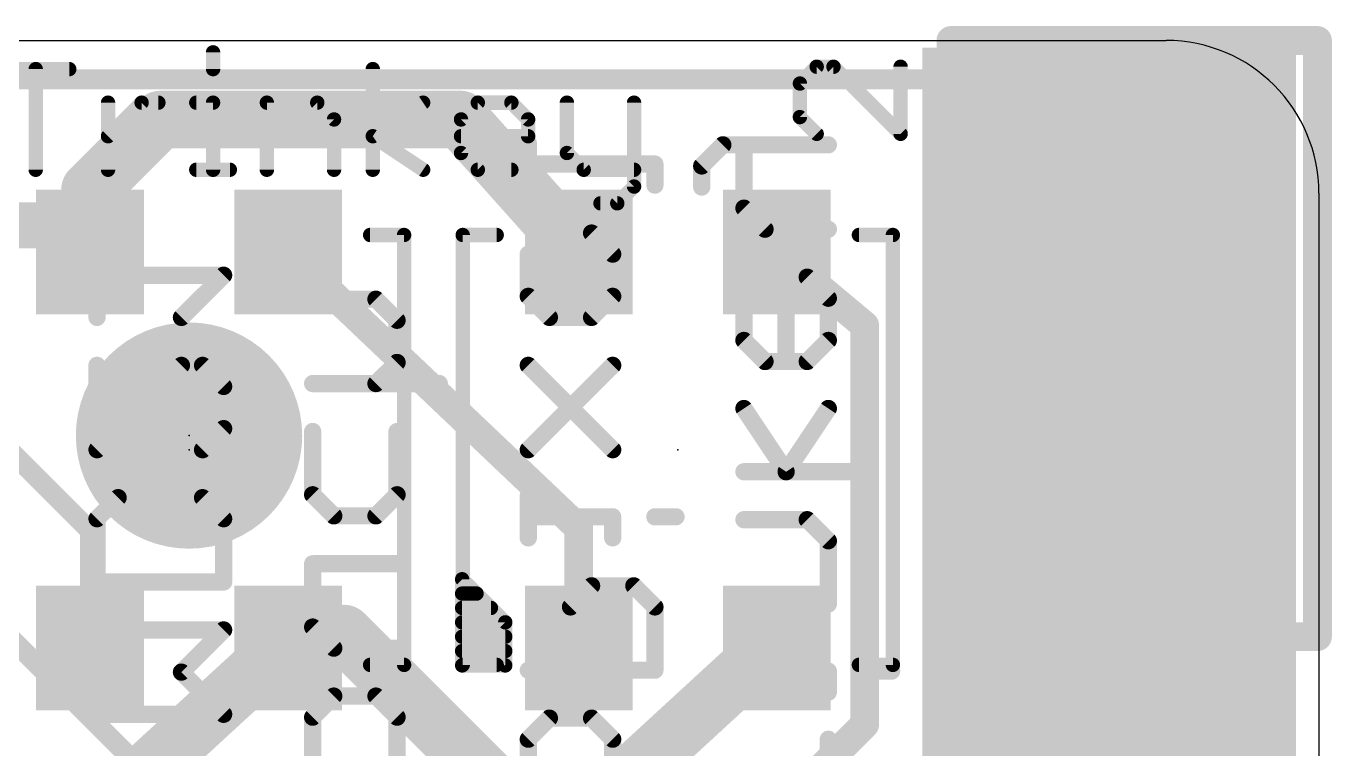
# Model space of a CAD drawing. Extents: x -5 to 26.9, y -6.2 to 6.2.
# Drawn here: x 15.32 to 26.86, y -0.23 to 6.16 of the extents above; entities that cross this region are included whole.
import ezdxf

# ---------------------------------------------------------------- set-up
doc = ezdxf.new("R2010")
doc.units = 0
for name, color, linetype in [('1', 12, 'CONTINUOUS'), ('16', 5, 'CONTINUOUS'), ('18', 3, 'CONTINUOUS'), ('20', 53, 'CONTINUOUS'), ('21', 40, 'CONTINUOUS'), ('22', 6, 'CONTINUOUS'), ('23', 53, 'CONTINUOUS'), ('29', 253, 'CONTINUOUS'), ('30', 253, 'CONTINUOUS')]:
    doc.layers.add(name, color=color, linetype=linetype)

# ---------------------------------------------------------------- blocks, each defined once
blk = doc.blocks.new('RECT')
blk.add_solid([(-0.5, -0.5), (0.5, -0.5), (-0.5, 0.5), (0.5, 0.5)])
blk = doc.blocks.new('PIE')
at = {"const_width": 0.5}
blk.add_lwpolyline([(0, -0.25, 1), (0, 0.25, 1), (0, -0.25)], format="xyb", dxfattribs=at)
blk = doc.blocks.new('ROUNDV')
at = {"const_width": 0.5}
blk.add_lwpolyline([(0, -0.25, 1), (0, 0.25, 1), (0, -0.25)], format="xyb", dxfattribs=at)

msp = doc.modelspace()

# ---------------------------------------------------------------- linework, layer by layer
at = {"layer": '1'}
for points, const_width in [([(23.495, 6.0325), (26.7335, 6.0325)], 0.254), ([(23.495, 0.762), (23.495, 6.0325)], 0.254), ([(26.7335, 6.0325), (26.7335, 0.762)], 0.254), ([(15.889, 4.713), (16.51, 5.334)], 0.508), ([(16.51, 5.334), (19.163, 5.334)], 0.508), ([(19.163, 5.334), (20.207, 4.163)], 0.508), ([(15.889, 4.163), (15.889, 4.713)], 0.508), ([(13.754, 4.3995), (15.6525, 4.3995)], 0.4064), ([(15.889, 4.163), (15.6525, 4.3995)], 0.4064), ([(17.639, 4.163), (20.207, 1.722)], 0.254), ([(21.957, 4.163), (22.733, 3.514)], 0.254), ([(22.733, 3.514), (22.733, -0.014)], 0.254), ([(14.2875, 3.302), (15.889, 1.7005)], 0.1778), ([(20.207, 1.722), (20.207, 0.663)], 0.254), ([(15.889, 1.7005), (15.889, 0.663)], 0.1778), ([(17.639, 0.663), (18.133, 0.79)], 0.508), ([(18.133, 0.79), (19.713, -0.79)], 0.508), ([(17.5755, 0.663), (15.9955, -0.79)], 0.508), ([(17.5755, 0.663), (17.639, 0.663)], 0.508), ([(21.888, 0.663), (20.308, -0.79)], 0.508), ([(21.888, 0.663), (21.957, 0.663)], 0.508), ([(26.7335, 0.762), (23.495, 0.762)], 0.254), ([(22.733, -0.014), (21.957, -0.79)], 0.254)]:
    msp.add_lwpolyline(points, dxfattribs=dict(at, const_width=const_width))
for points, const_width in [([(23.495, 6.096, 1), (23.495, 5.969)], 0.127), ([(23.5585, 6.0325, 1), (23.4315, 6.0325)], 0.127), ([(26.797, 6.0325, 1), (26.67, 6.0325)], 0.127), ([(26.7335, 5.969, 1), (26.7335, 6.096)], 0.127), ([(16.51, 5.461, 1), (16.51, 5.207)], 0.254), ([(16.5998, 5.2442, 1), (16.4202, 5.4238)], 0.254), ([(19.2578, 5.4185, 1), (19.0682, 5.2495)], 0.254), ([(19.163, 5.207, 1), (19.163, 5.461)], 0.254), ([(16.016, 4.713, 1), (15.762, 4.713)], 0.254), ([(15.7992, 4.8028, 1), (15.9788, 4.6232)], 0.254), ([(15.7243, 4.4713, 1), (15.5807, 4.3277)], 0.2032), ([(15.6525, 4.2979, 1), (15.6525, 4.5011)], 0.2032), ([(15.762, 4.163, 1), (16.016, 4.163)], 0.254), ([(15.8172, 4.0912, 1), (15.9608, 4.2348)], 0.2032), ([(17.6827, 4.209, 1), (17.5953, 4.117)], 0.127), ([(20.1122, 4.0785, 1), (20.3018, 4.2475)], 0.254), ([(21.9977, 4.2117, 1), (21.9163, 4.1143)], 0.127), ([(22.7965, 3.514, 1), (22.6695, 3.514)], 0.127), ([(22.6923, 3.4653, 1), (22.7737, 3.5627)], 0.127), ([(20.2705, 1.722, 1), (20.1435, 1.722)], 0.127), ([(15.9335, 1.7005, 1), (15.8446, 1.7005)], 0.0889), ([(15.8576, 1.6691, 1), (15.9204, 1.7319)], 0.0889), ([(20.1633, 1.676, 1), (20.2507, 1.768)], 0.127), ([(18.2228, 0.8798, 1), (18.0432, 0.7002)], 0.254), ([(18.1646, 0.667, 1), (18.1014, 0.913)], 0.254), ([(17.5755, 0.79, 1), (17.5755, 0.536)], 0.254), ([(17.6615, 0.5695, 1), (17.4895, 0.7565)], 0.254), ([(17.6074, 0.786, 1), (17.6706, 0.54)], 0.254), ([(17.639, 0.536, 1), (17.639, 0.79)], 0.254), ([(21.888, 0.79, 1), (21.888, 0.536)], 0.254), ([(21.9739, 0.5695, 1), (21.802, 0.7565)], 0.254), ([(21.957, 0.536, 1), (21.957, 0.79)], 0.254), ([(23.495, 0.8255, 1), (23.495, 0.6985)], 0.127), ([(23.4315, 0.762, 1), (23.5585, 0.762)], 0.127), ([(26.67, 0.762, 1), (26.797, 0.762)], 0.127), ([(26.7335, 0.6985, 1), (26.7335, 0.8255)], 0.127), ([(15.8446, 0.663, 1), (15.9335, 0.663)], 0.0889), ([(20.1435, 0.663, 1), (20.2705, 0.663)], 0.127), ([(22.6695, -0.014, 1), (22.7965, -0.014)], 0.127), ([(22.7779, -0.0589, 1), (22.6881, 0.0309)], 0.127)]:
    msp.add_lwpolyline(points, format="xyb", dxfattribs=dict(at, const_width=const_width))
at = {"layer": '16'}
for points, const_width in [([(23.495, 6.0325), (26.7335, 6.0325)], 0.254), ([(23.495, 0.762), (23.495, 6.0325)], 0.254), ([(26.7335, 6.0325), (26.7335, 0.762)], 0.254), ([(12.2555, 5.6896), (24.2189, 5.6896)], 0.1778), ([(24.2189, 5.6896), (24.765, 5.1435)], 0.1778), ([(13.5255, 2.413), (19.431, -3.4925)], 0.1778), ([(26.7335, 0.762), (23.495, 0.762)], 0.254)]:
    msp.add_lwpolyline(points, dxfattribs=dict(at, const_width=const_width))
for points, const_width in [([(23.495, 6.096, 1), (23.495, 5.969)], 0.127), ([(23.5585, 6.0325, 1), (23.4315, 6.0325)], 0.127), ([(26.797, 6.0325, 1), (26.67, 6.0325)], 0.127), ([(26.7335, 5.969, 1), (26.7335, 6.096)], 0.127), ([(24.2503, 5.721, 1), (24.1875, 5.6582)], 0.0889), ([(24.2189, 5.6452, 1), (24.2189, 5.7341)], 0.0889), ([(24.7336, 5.1121, 1), (24.7964, 5.1749)], 0.0889), ([(23.495, 0.8255, 1), (23.495, 0.6985)], 0.127), ([(23.4315, 0.762, 1), (23.5585, 0.762)], 0.127), ([(26.67, 0.762, 1), (26.797, 0.762)], 0.127), ([(26.7335, 0.6985, 1), (26.7335, 0.8255)], 0.127)]:
    msp.add_lwpolyline(points, format="xyb", dxfattribs=dict(at, const_width=const_width))
at = {"layer": '20'}
for p, q in [((-3.653, 6.0325), (25.3959, 6.0325)), ((26.746, 4.6824), (26.746, -4.6825))]:
    msp.add_line(p, q, dxfattribs=at)
msp.add_arc((25.3959, 4.6824), 1.3501, 0, 90, dxfattribs=at)
at = {"layer": '21', "const_width": 0.127}
for points in [[(16.9764, 5.9276), (16.9764, 5.7793)], [(15.113, 5.7793), (15.7062, 5.7793)], [(15.4096, 4.8895), (15.4096, 5.7793)], [(18.3873, 4.8895), (18.3873, 5.7793)], [(22.309, 5.8002), (22.1607, 5.6519)], [(22.4573, 5.8002), (22.309, 5.8002)], [(23.0505, 5.207), (22.4573, 5.8002)], [(23.0505, 5.8002), (23.0505, 5.207)], [(22.1607, 5.6519), (22.1607, 5.3553)], [(16.0485, 4.8895), (16.0485, 5.4827)], [(16.0485, 5.1861), (16.3451, 5.4827)], [(16.3451, 5.4827), (16.4934, 5.4827)], [(16.8281, 5.4827), (16.9764, 5.4827)], [(16.9764, 5.4827), (16.9764, 4.8895)], [(17.4518, 4.8895), (17.4518, 5.4827)], [(17.4518, 5.4827), (17.8967, 5.4827)], [(17.8967, 5.4827), (18.045, 5.3344)], [(18.3873, 5.1861), (18.8322, 5.4827)], [(19.1669, 5.3344), (19.3152, 5.4827)], [(19.3152, 5.4827), (19.6118, 5.4827)], [(19.6118, 5.4827), (19.7601, 5.3344)], [(20.1024, 5.4827), (20.1024, 5.0378)], [(20.6956, 5.4827), (20.6956, 4.7412)], [(18.045, 5.3344), (18.045, 4.8895)], [(19.1669, 5.0378), (19.1669, 5.3344)], [(19.7601, 5.3344), (19.7601, 5.1861)], [(22.1607, 5.3553), (22.309, 5.207)], [(18.8322, 4.8895), (18.3873, 5.1861)], [(19.7601, 5.1861), (19.1669, 5.1861)], [(19.3152, 4.8895), (19.1669, 5.0378)], [(20.1024, 5.0378), (20.2507, 4.8895)], [(16.8281, 4.8895), (17.1247, 4.8895)], [(19.6118, 4.8895), (19.3152, 4.8895)], [(20.2507, 4.8895), (20.6956, 4.8895)], [(20.6956, 4.7412), (20.5473, 4.5929)], [(20.5473, 4.5929), (20.399, 4.5929)], [(18.664, 4.313), (18.364, 4.313)], [(18.664, 0.513), (18.664, 4.313)], [(19.182, 0.513), (19.182, 4.313)], [(19.182, 4.313), (19.482, 4.313)], [(22.982, 4.313), (22.682, 4.313)], [(22.982, 0.513), (22.982, 4.313)], [(19.558, 0.889), (19.177, 1.27)], [(19.177, 1.27), (19.177, 0.508)], [(19.177, 1.143), (19.304, 1.143)], [(19.177, 1.016), (19.431, 1.016)], [(19.177, 0.889), (19.558, 0.889)], [(19.558, 0.508), (19.558, 0.889)], [(19.177, 0.762), (19.558, 0.762)], [(19.177, 0.635), (19.558, 0.635)], [(18.364, 0.513), (18.664, 0.513)], [(19.177, 0.508), (19.558, 0.508)], [(19.177, 0.508), (19.558, 0.508)], [(19.482, 0.513), (19.182, 0.513)], [(22.682, 0.513), (22.982, 0.513)]]:
    msp.add_lwpolyline(points, dxfattribs=at)
at = {"layer": '21', "const_width": 0.0635}
for points in [[(17.0082, 5.9276, 1), (16.9447, 5.9276)], [(15.4413, 5.7793, 1), (15.3778, 5.7793)], [(15.7062, 5.7475, 1), (15.7062, 5.811)], [(16.9447, 5.7793, 1), (17.0082, 5.7793)], [(18.4191, 5.7793, 1), (18.3556, 5.7793)], [(22.309, 5.8319, 1), (22.309, 5.7684)], [(22.3315, 5.7777, 1), (22.2866, 5.8226)], [(22.4798, 5.8226, 1), (22.4349, 5.7777)], [(22.4573, 5.7684, 1), (22.4573, 5.8319)], [(23.0822, 5.8002, 1), (23.0188, 5.8002)], [(22.1925, 5.6519, 1), (22.129, 5.6519)], [(22.1383, 5.6743, 1), (22.1832, 5.6294)], [(16.0803, 5.4827, 1), (16.0168, 5.4827)], [(16.3451, 5.5144, 1), (16.3451, 5.4509)], [(16.3676, 5.4602, 1), (16.3227, 5.5051)], [(16.4934, 5.4509, 1), (16.4934, 5.5144)], [(16.8281, 5.5144, 1), (16.8281, 5.4509)], [(17.0082, 5.4827, 1), (16.9447, 5.4827)], [(16.9764, 5.4509, 1), (16.9764, 5.5144)], [(17.4835, 5.4827, 1), (17.42, 5.4827)], [(17.4518, 5.5144, 1), (17.4518, 5.4509)], [(17.9191, 5.5051, 1), (17.8742, 5.4602)], [(17.8967, 5.4509, 1), (17.8967, 5.5144)], [(18.8498, 5.4563, 1), (18.8146, 5.5091)], [(19.3152, 5.5144, 1), (19.3152, 5.4509)], [(19.3377, 5.4602, 1), (19.2927, 5.5051)], [(19.6342, 5.5051, 1), (19.5893, 5.4602)], [(19.6118, 5.4509, 1), (19.6118, 5.5144)], [(20.1342, 5.4827, 1), (20.0707, 5.4827)], [(20.7274, 5.4827, 1), (20.6639, 5.4827)], [(18.0767, 5.3344, 1), (18.0132, 5.3344)], [(18.0225, 5.3119, 1), (18.0674, 5.3568)], [(19.1987, 5.3344, 1), (19.1352, 5.3344)], [(19.1445, 5.3568, 1), (19.1894, 5.3119)], [(19.7918, 5.3344, 1), (19.7283, 5.3344)], [(19.7376, 5.3119, 1), (19.7825, 5.3568)], [(22.1832, 5.3777, 1), (22.1383, 5.3328)], [(22.129, 5.3553, 1), (22.1925, 5.3553)], [(16.0261, 5.2085, 1), (16.071, 5.1636)], [(18.4049, 5.2125, 1), (18.3697, 5.1597)], [(18.3697, 5.2125, 1), (18.4049, 5.1597)], [(19.1669, 5.2178, 1), (19.1669, 5.1543)], [(19.7283, 5.1861, 1), (19.7918, 5.1861)], [(19.7601, 5.1543, 1), (19.7601, 5.2178)], [(22.2866, 5.1845, 1), (22.3315, 5.2295)], [(23.0188, 5.207, 1), (23.0822, 5.207)], [(23.028, 5.1845, 1), (23.073, 5.2295)], [(19.1894, 5.0602, 1), (19.1445, 5.0153)], [(20.1249, 5.0602, 1), (20.08, 5.0153)], [(19.1352, 5.0378, 1), (19.1987, 5.0378)], [(20.0707, 5.0378, 1), (20.1342, 5.0378)], [(15.3778, 4.8895, 1), (15.4413, 4.8895)], [(16.0168, 4.8895, 1), (16.0803, 4.8895)], [(16.8281, 4.9212, 1), (16.8281, 4.8578)], [(16.9447, 4.8895, 1), (17.0082, 4.8895)], [(17.1247, 4.8578, 1), (17.1247, 4.9212)], [(17.42, 4.8895, 1), (17.4835, 4.8895)], [(18.0132, 4.8895, 1), (18.0767, 4.8895)], [(18.3556, 4.8895, 1), (18.4191, 4.8895)], [(18.8146, 4.8631, 1), (18.8498, 4.9159)], [(19.3152, 4.9212, 1), (19.3152, 4.8578)], [(19.2927, 4.867, 1), (19.3377, 4.912)], [(19.6118, 4.8578, 1), (19.6118, 4.9212)], [(20.2507, 4.9212, 1), (20.2507, 4.8578)], [(20.2283, 4.867, 1), (20.2732, 4.912)], [(20.6956, 4.8578, 1), (20.6956, 4.9212)], [(20.6639, 4.7412, 1), (20.7274, 4.7412)], [(20.7181, 4.7188, 1), (20.6731, 4.7637)], [(20.399, 4.6247, 1), (20.399, 4.5612)], [(20.5249, 4.6154, 1), (20.5698, 4.5705)], [(20.5473, 4.5612, 1), (20.5473, 4.6247)], [(18.364, 4.3448, 1), (18.364, 4.2813)], [(18.6958, 4.313, 1), (18.6323, 4.313)], [(18.664, 4.2813, 1), (18.664, 4.3448)], [(19.182, 4.3448, 1), (19.182, 4.2813)], [(19.2138, 4.313, 1), (19.1503, 4.313)], [(19.482, 4.2813, 1), (19.482, 4.3448)], [(22.682, 4.3448, 1), (22.682, 4.2813)], [(23.0138, 4.313, 1), (22.9503, 4.313)], [(22.982, 4.2813, 1), (22.982, 4.3448)], [(19.1995, 1.2925, 1), (19.1545, 1.2475)], [(19.2087, 1.27, 1), (19.1453, 1.27)], [(19.177, 1.1747, 1), (19.177, 1.1113)], [(19.304, 1.1113, 1), (19.304, 1.1747)], [(19.177, 1.0477, 1), (19.177, 0.9843)], [(19.431, 0.9843, 1), (19.431, 1.0477)], [(19.177, 0.9207, 1), (19.177, 0.8573)], [(19.5897, 0.889, 1), (19.5263, 0.889)], [(19.5355, 0.8665, 1), (19.5805, 0.9115)], [(19.558, 0.8573, 1), (19.558, 0.9207)], [(19.177, 0.7937, 1), (19.177, 0.7303)], [(19.558, 0.7303, 1), (19.558, 0.7937)], [(19.177, 0.6667, 1), (19.177, 0.6033)], [(19.558, 0.6033, 1), (19.558, 0.6667)], [(18.364, 0.5448, 1), (18.364, 0.4813)], [(18.6323, 0.513, 1), (18.6958, 0.513)], [(18.664, 0.4813, 1), (18.664, 0.5448)], [(19.177, 0.5397, 1), (19.177, 0.4763)], [(19.177, 0.5397, 1), (19.177, 0.4763)], [(19.1453, 0.508, 1), (19.2087, 0.508)], [(19.182, 0.5448, 1), (19.182, 0.4813)], [(19.1503, 0.513, 1), (19.2138, 0.513)], [(19.482, 0.4813, 1), (19.482, 0.5448)], [(19.5263, 0.508, 1), (19.5897, 0.508)], [(19.558, 0.4763, 1), (19.558, 0.5397)], [(19.558, 0.4763, 1), (19.558, 0.5397)], [(22.682, 0.5448, 1), (22.682, 0.4813)], [(22.9503, 0.513, 1), (23.0138, 0.513)], [(22.982, 0.4813, 1), (22.982, 0.5448)]]:
    msp.add_lwpolyline(points, format="xyb", dxfattribs=at)
at = {"layer": '22', "const_width": 0.1524}
for points in [[(19.7612, 4.7538), (19.7612, 5.1266)], [(21.4798, 5.1097), (21.2934, 4.9233)], [(22.4119, 5.1097), (21.4798, 5.1097)], [(21.6662, 4.5504), (21.6662, 5.1097)], [(20.8798, 4.9402), (19.7612, 4.9402)], [(20.8798, 4.7538), (20.8798, 4.9402)], [(21.2934, 4.9233), (21.2934, 4.7368)], [(21.8526, 4.364), (21.6662, 4.5504)], [(15.9512, 3.5844), (15.9512, 4.3301)], [(20.3205, 4.3301), (20.1341, 4.3301)], [(20.1341, 4.3301), (20.1341, 3.5844)], [(20.5069, 4.1437), (20.3205, 4.3301)], [(22.4119, 4.364), (21.8526, 4.364)], [(19.7612, 4.1437), (19.7612, 3.7708)], [(20.5069, 3.7708), (20.5069, 4.1437)], [(17.0698, 3.9572), (15.9512, 3.9572)], [(16.6969, 3.5844), (17.0698, 3.9572)], [(22.2255, 3.9403), (22.039, 3.9403)], [(22.039, 3.9403), (22.039, 3.1946)], [(22.4119, 3.7539), (22.2255, 3.9403)], [(18.4155, 3.7454), (17.8562, 3.7454)], [(18.6019, 3.559), (18.4155, 3.7454)], [(19.7612, 3.7708), (19.9476, 3.5844)], [(20.3205, 3.5844), (20.5069, 3.7708)], [(21.6662, 3.7539), (21.6662, 3.381)], [(22.4119, 3.381), (22.4119, 3.7539)], [(18.6019, 3.1861), (18.6019, 3.559)], [(19.9476, 3.5844), (20.3205, 3.5844)], [(21.6662, 3.381), (21.8526, 3.1946)], [(22.2255, 3.1946), (22.4119, 3.381)], [(15.9512, 3.1607), (15.9512, 2.415)], [(15.9512, 2.415), (16.6969, 3.1607)], [(16.6969, 3.1607), (16.8833, 3.1607)], [(16.8833, 3.1607), (17.0698, 2.9743)], [(18.4155, 2.9997), (18.6019, 3.1861)], [(20.5069, 2.415), (19.7612, 3.1607)], [(19.7612, 2.415), (20.5069, 3.1607)], [(21.8526, 3.1946), (22.2255, 3.1946)], [(17.0698, 2.9743), (17.0698, 2.6014)], [(18.9748, 2.9997), (17.8562, 2.9997)], [(21.6662, 2.7794), (22.039, 2.2201)], [(22.039, 2.2201), (22.4119, 2.7794)], [(17.0698, 2.6014), (16.8833, 2.415)], [(17.8562, 2.0167), (17.8562, 2.576)], [(18.6019, 2.576), (18.6019, 2.0167)], [(21.6662, 2.2201), (22.7848, 2.2201)], [(18.0426, 1.8303), (17.8562, 2.0167)], [(18.6019, 2.0167), (18.4155, 1.8303)], [(19.7612, 1.6354), (19.7612, 2.0082)], [(15.9512, 1.8049), (16.1376, 1.9913)], [(16.1376, 1.9913), (16.8833, 1.9913)], [(16.8833, 1.9913), (17.0698, 1.8049)], [(15.9512, 1.2456), (15.9512, 1.8049)], [(17.0698, 1.8049), (17.0698, 1.2456)], [(18.4155, 1.8303), (18.0426, 1.8303)], [(20.5069, 1.8218), (19.7612, 1.8218)], [(20.5069, 1.6354), (20.5069, 1.8218)], [(21.0662, 1.8218), (20.8798, 1.8218)], [(22.2255, 1.7964), (21.6662, 1.7964)], [(22.4119, 1.61), (22.2255, 1.7964)], [(22.4119, 1.0507), (22.4119, 1.61)], [(17.8562, 0.8473), (17.8562, 1.4066)], [(17.8562, 1.4066), (18.6019, 1.4066)], [(17.0698, 1.2456), (15.9512, 1.2456)], [(20.3205, 1.2117), (20.1341, 1.0253)], [(20.6933, 1.2117), (20.3205, 1.2117)], [(20.8798, 1.0253), (20.6933, 1.2117)], [(20.1341, 1.0253), (20.1341, 0.466)], [(20.8798, 0.466), (20.8798, 1.0253)], [(21.6662, 1.0507), (22.4119, 1.0507)], [(18.0426, 0.6609), (17.8562, 0.8473)], [(17.0698, 0.8219), (15.9512, 0.8219)], [(16.6969, 0.449), (17.0698, 0.8219)], [(18.6019, 0.6609), (18.0426, 0.6609)], [(21.6662, 0.2711), (21.6662, 0.6439)], [(17.0698, 0.0762), (16.6969, 0.449)], [(19.7612, 0.466), (20.8798, 0.466)], [(22.4119, 0.4575), (21.6662, 0.4575)], [(22.4119, 0.2711), (22.4119, 0.4575)], [(22.9712, 0.4575), (22.7848, 0.4575)], [(17.8562, 0.0508), (18.0426, 0.2372)], [(18.0426, 0.2372), (18.4155, 0.2372)], [(18.4155, 0.2372), (18.6019, 0.0508)], [(15.9512, 0.0762), (17.0698, 0.0762)], [(17.8562, -0.3221), (17.8562, 0.0508)], [(18.6019, 0.0508), (18.6019, -0.3221)], [(19.7612, -0.1441), (19.9476, 0.0423)], [(19.9476, 0.0423), (20.3205, 0.0423)], [(20.3205, 0.0423), (20.5069, -0.1441)], [(19.7612, -0.517), (19.7612, -0.1441)], [(20.5069, -0.1441), (20.5069, -0.517)], [(22.4119, -0.3306), (22.4119, -0.1441)]]:
    msp.add_lwpolyline(points, dxfattribs=at)
at = {"layer": '22', "const_width": 0.0762}
for points in [[(19.7993, 5.1266, 1), (19.7231, 5.1266)], [(21.4798, 5.1478, 1), (21.4798, 5.0716)], [(21.5067, 5.0827, 1), (21.4528, 5.1366)], [(21.7043, 5.1097, 1), (21.6281, 5.1097)], [(22.4119, 5.0716, 1), (22.4119, 5.1478)], [(19.7612, 4.9783, 1), (19.7612, 4.9021)], [(20.9179, 4.9402, 1), (20.8417, 4.9402)], [(20.8798, 4.9021, 1), (20.8798, 4.9783)], [(21.2664, 4.9502, 1), (21.3203, 4.8963)], [(21.3315, 4.9233, 1), (21.2553, 4.9233)], [(19.7231, 4.7538, 1), (19.7993, 4.7538)], [(20.8417, 4.7538, 1), (20.9179, 4.7538)], [(21.2553, 4.7368, 1), (21.3315, 4.7368)], [(21.6931, 4.5773, 1), (21.6393, 4.5235)], [(21.6281, 4.5504, 1), (21.7043, 4.5504)], [(15.9893, 4.3301, 1), (15.9131, 4.3301)], [(20.1341, 4.3682, 1), (20.1341, 4.292)], [(20.1722, 4.3301, 1), (20.096, 4.3301)], [(20.3474, 4.357, 1), (20.2935, 4.3031)], [(20.3205, 4.292, 1), (20.3205, 4.3682)], [(21.8526, 4.4021, 1), (21.8526, 4.3259)], [(21.8257, 4.337, 1), (21.8796, 4.3909)], [(22.4119, 4.3259, 1), (22.4119, 4.4021)], [(19.7993, 4.1437, 1), (19.7231, 4.1437)], [(20.545, 4.1437, 1), (20.4688, 4.1437)], [(20.48, 4.1167, 1), (20.5338, 4.1706)], [(15.9512, 3.9953, 1), (15.9512, 3.9191)], [(17.0967, 3.9303, 1), (17.0428, 3.9842)], [(17.0698, 3.9191, 1), (17.0698, 3.9953)], [(22.039, 3.9784, 1), (22.039, 3.9022)], [(22.0771, 3.9403, 1), (22.0009, 3.9403)], [(22.2524, 3.9672, 1), (22.1985, 3.9133)], [(22.2255, 3.9022, 1), (22.2255, 3.9784)], [(17.8562, 3.7835, 1), (17.8562, 3.7073)], [(18.4424, 3.7723, 1), (18.3885, 3.7184)], [(18.4155, 3.7073, 1), (18.4155, 3.7835)], [(19.7231, 3.7708, 1), (19.7993, 3.7708)], [(19.7881, 3.7977, 1), (19.7343, 3.7439)], [(20.4688, 3.7708, 1), (20.545, 3.7708)], [(20.5338, 3.7439, 1), (20.48, 3.7977)], [(21.7043, 3.7539, 1), (21.6281, 3.7539)], [(22.45, 3.7539, 1), (22.3738, 3.7539)], [(22.385, 3.7269, 1), (22.4388, 3.7808)], [(15.9131, 3.5844, 1), (15.9893, 3.5844)], [(16.67, 3.6113, 1), (16.7238, 3.5574)], [(18.64, 3.559, 1), (18.5638, 3.559)], [(18.575, 3.532, 1), (18.6288, 3.5859)], [(19.9476, 3.6225, 1), (19.9476, 3.5463)], [(19.9207, 3.5574, 1), (19.9746, 3.6113)], [(20.096, 3.5844, 1), (20.1722, 3.5844)], [(20.2935, 3.6113, 1), (20.3474, 3.5574)], [(20.3205, 3.5463, 1), (20.3205, 3.6225)], [(21.6281, 3.381, 1), (21.7043, 3.381)], [(21.6931, 3.4079, 1), (21.6393, 3.3541)], [(22.3738, 3.381, 1), (22.45, 3.381)], [(22.4388, 3.3541, 1), (22.385, 3.4079)], [(15.9893, 3.1607, 1), (15.9131, 3.1607)], [(16.6969, 3.1988, 1), (16.6969, 3.1226)], [(16.7238, 3.1337, 1), (16.67, 3.1876)], [(16.9103, 3.1876, 1), (16.8564, 3.1337)], [(16.8833, 3.1226, 1), (16.8833, 3.1988)], [(18.6288, 3.1592, 1), (18.575, 3.2131)], [(19.7881, 3.1876, 1), (19.7343, 3.1337)], [(20.5338, 3.1337, 1), (20.48, 3.1876)], [(21.8526, 3.2327, 1), (21.8526, 3.1565)], [(21.8257, 3.1676, 1), (21.8796, 3.2215)], [(22.0009, 3.1946, 1), (22.0771, 3.1946)], [(22.1985, 3.2215, 1), (22.2524, 3.1676)], [(22.2255, 3.1565, 1), (22.2255, 3.2327)], [(18.5638, 3.1861, 1), (18.64, 3.1861)], [(17.1079, 2.9743, 1), (17.0317, 2.9743)], [(17.0428, 2.9473, 1), (17.0967, 3.0012)], [(17.8562, 3.0378, 1), (17.8562, 2.9616)], [(18.3885, 3.0266, 1), (18.4424, 2.9727)], [(18.9748, 2.9616, 1), (18.9748, 3.0378)], [(21.6979, 2.8005, 1), (21.6345, 2.7582)], [(22.4436, 2.7582, 1), (22.3802, 2.8005)], [(17.0967, 2.5745, 1), (17.0428, 2.6284)], [(17.0317, 2.6014, 1), (17.1079, 2.6014)], [(17.8943, 2.576, 1), (17.8181, 2.576)], [(18.64, 2.576, 1), (18.5638, 2.576)], [(15.9243, 2.4419, 1), (15.9781, 2.388)], [(15.9131, 2.415, 1), (15.9893, 2.415)], [(16.8564, 2.4419, 1), (16.9103, 2.388)], [(19.7343, 2.4419, 1), (19.7881, 2.388)], [(20.48, 2.388, 1), (20.5338, 2.4419)], [(21.6662, 2.2582, 1), (21.6662, 2.182)], [(22.0073, 2.2412, 1), (22.0708, 2.1989)], [(22.0073, 2.1989, 1), (22.0708, 2.2412)], [(22.7848, 2.182, 1), (22.7848, 2.2582)], [(17.8831, 2.0437, 1), (17.8293, 1.9898)], [(18.6288, 1.9898, 1), (18.575, 2.0437)], [(19.7993, 2.0082, 1), (19.7231, 2.0082)], [(16.1376, 2.0294, 1), (16.1376, 1.9532)], [(16.1646, 1.9644, 1), (16.1107, 2.0182)], [(16.9103, 2.0182, 1), (16.8564, 1.9644)], [(16.8833, 1.9532, 1), (16.8833, 2.0294)], [(17.8181, 2.0167, 1), (17.8943, 2.0167)], [(18.5638, 2.0167, 1), (18.64, 2.0167)], [(15.9893, 1.8049, 1), (15.9131, 1.8049)], [(15.9243, 1.8318, 1), (15.9781, 1.7779)], [(17.1079, 1.8049, 1), (17.0317, 1.8049)], [(17.0428, 1.7779, 1), (17.0967, 1.8318)], [(18.0426, 1.8684, 1), (18.0426, 1.7922)], [(18.0157, 1.8033, 1), (18.0696, 1.8572)], [(18.3885, 1.8572, 1), (18.4424, 1.8033)], [(18.4155, 1.7922, 1), (18.4155, 1.8684)], [(19.7612, 1.8599, 1), (19.7612, 1.7837)], [(20.545, 1.8218, 1), (20.4688, 1.8218)], [(20.5069, 1.7837, 1), (20.5069, 1.8599)], [(20.8798, 1.8599, 1), (20.8798, 1.7837)], [(21.0662, 1.7837, 1), (21.0662, 1.8599)], [(21.6662, 1.8345, 1), (21.6662, 1.7583)], [(22.2524, 1.8233, 1), (22.1985, 1.7694)], [(22.2255, 1.7583, 1), (22.2255, 1.8345)], [(19.7231, 1.6354, 1), (19.7993, 1.6354)], [(20.4688, 1.6354, 1), (20.545, 1.6354)], [(22.45, 1.61, 1), (22.3738, 1.61)], [(22.385, 1.583, 1), (22.4388, 1.6369)], [(17.8943, 1.4066, 1), (17.8181, 1.4066)], [(17.8562, 1.4447, 1), (17.8562, 1.3685)], [(18.6019, 1.3685, 1), (18.6019, 1.4447)], [(15.9512, 1.2837, 1), (15.9512, 1.2075)], [(15.9131, 1.2456, 1), (15.9893, 1.2456)], [(17.0317, 1.2456, 1), (17.1079, 1.2456)], [(17.0698, 1.2075, 1), (17.0698, 1.2837)], [(20.3205, 1.2498, 1), (20.3205, 1.1736)], [(20.3474, 1.1848, 1), (20.2935, 1.2386)], [(20.7203, 1.2386, 1), (20.6664, 1.1848)], [(20.6933, 1.1736, 1), (20.6933, 1.2498)], [(20.1071, 1.0522, 1), (20.161, 0.9983)], [(20.1722, 1.0253, 1), (20.096, 1.0253)], [(20.9179, 1.0253, 1), (20.8417, 1.0253)], [(20.8528, 0.9983, 1), (20.9067, 1.0522)], [(21.6662, 1.0888, 1), (21.6662, 1.0126)], [(22.3738, 1.0507, 1), (22.45, 1.0507)], [(22.4119, 1.0126, 1), (22.4119, 1.0888)], [(17.8831, 0.8743, 1), (17.8293, 0.8204)], [(15.9512, 0.86, 1), (15.9512, 0.7838)], [(17.0967, 0.795, 1), (17.0428, 0.8488)], [(17.0698, 0.7838, 1), (17.0698, 0.86)], [(17.8181, 0.8473, 1), (17.8943, 0.8473)], [(18.0426, 0.699, 1), (18.0426, 0.6228)], [(18.0157, 0.6339, 1), (18.0696, 0.6878)], [(18.6019, 0.6228, 1), (18.6019, 0.699)], [(21.7043, 0.6439, 1), (21.6281, 0.6439)], [(16.7238, 0.476, 1), (16.67, 0.4221)], [(16.67, 0.476, 1), (16.7238, 0.4221)], [(19.7612, 0.5041, 1), (19.7612, 0.4279)], [(20.096, 0.466, 1), (20.1722, 0.466)], [(20.8417, 0.466, 1), (20.9179, 0.466)], [(20.8798, 0.4279, 1), (20.8798, 0.5041)], [(21.6662, 0.4956, 1), (21.6662, 0.4194)], [(22.45, 0.4575, 1), (22.3738, 0.4575)], [(22.4119, 0.4194, 1), (22.4119, 0.4956)], [(22.7848, 0.4956, 1), (22.7848, 0.4194)], [(22.9712, 0.4194, 1), (22.9712, 0.4956)], [(18.0426, 0.2753, 1), (18.0426, 0.1991)], [(18.0696, 0.2103, 1), (18.0157, 0.2641)], [(18.4424, 0.2641, 1), (18.3885, 0.2103)], [(18.4155, 0.1991, 1), (18.4155, 0.2753)], [(21.6281, 0.2711, 1), (21.7043, 0.2711)], [(22.3738, 0.2711, 1), (22.45, 0.2711)], [(15.9512, 0.1143, 1), (15.9512, 0.0381)], [(17.0428, 0.0492, 1), (17.0967, 0.1031)], [(17.0698, 0.0381, 1), (17.0698, 0.1143)], [(17.8943, 0.0508, 1), (17.8181, 0.0508)], [(17.8293, 0.0777, 1), (17.8831, 0.0238)], [(18.64, 0.0508, 1), (18.5638, 0.0508)], [(18.575, 0.0238, 1), (18.6288, 0.0777)], [(19.9476, 0.0804, 1), (19.9476, 0.0042)], [(19.9746, 0.0154, 1), (19.9207, 0.0692)], [(20.3474, 0.0692, 1), (20.2935, 0.0154)], [(20.3205, 0.0042, 1), (20.3205, 0.0804)], [(19.7993, -0.1441, 1), (19.7231, -0.1441)], [(19.7343, -0.1172, 1), (19.7881, -0.1711)], [(20.545, -0.1441, 1), (20.4688, -0.1441)], [(20.48, -0.1711, 1), (20.5338, -0.1172)], [(22.45, -0.1441, 1), (22.3738, -0.1441)]]:
    msp.add_lwpolyline(points, format="xyb", dxfattribs=at)
at = {"layer": '23'}
for p in [(16.764, 2.54), (16.764, 2.413), (21.082, 2.413)]:
    msp.add_point(p, dxfattribs=at)
at = {"layer": '29'}
for points, const_width in [([(16.764, 3.29, 0.4142), (16.014, 2.54)], 0.5), ([(17.514, 2.54, 0.4142), (16.764, 3.29)], 0.5), ([(16.764, 3.415, 1), (16.764, 3.165)], 0.25), ([(16.764, 3.165, 1), (16.764, 3.415)], 0.25), ([(16.014, 2.54, 0.4142), (16.764, 1.79)], 0.5), ([(16.139, 2.54, 1), (15.889, 2.54)], 0.25), ([(16.764, 1.79, 0.4142), (17.514, 2.54)], 0.5), ([(17.639, 2.54, 1), (17.389, 2.54)], 0.25), ([(15.889, 2.54, 1), (16.139, 2.54)], 0.25), ([(17.389, 2.54, 1), (17.639, 2.54)], 0.25), ([(16.764, 1.915, 1), (16.764, 1.665)], 0.25), ([(16.764, 1.665, 1), (16.764, 1.915)], 0.25)]:
    msp.add_lwpolyline(points, format="xyb", dxfattribs=dict(at, const_width=const_width))

# ---------------------------------------------------------------- block references
at = {"layer": '1', "xscale": 0.85, "rotation": 180}
for p in [(15.889, 4.163), (17.639, 4.163), (20.207, 4.163), (21.957, 4.163), (15.889, 0.663), (17.639, 0.663), (20.207, 0.663), (21.957, 0.663)]:
    msp.add_blockref('RECT', p, dxfattribs=at)
at = {"layer": '1'}
msp.add_blockref('PIE', (16.764, 2.54), dxfattribs=at)
at = {"layer": '18', "xscale": 0.8064, "yscale": 0.8064}
for p in [(24.765, 5.1435), (24.765, 5.1435), (24.765, 3.6195), (24.765, 3.6195)]:
    msp.add_blockref('ROUNDV', p, dxfattribs=at)
at = {"layer": '29'}
for name, p, xscale, yscale in [('RECT', (24.892, 0), 3.302, 11.938), ('PIE', (16.764, 2.54), 1.1016, 1.1016)]:
    msp.add_blockref(name, p, dxfattribs=dict(at, xscale=xscale, yscale=yscale))
at = {"layer": '29', "xscale": 0.9516, "yscale": 1.1016, "rotation": 180}
for p in [(15.889, 4.163), (17.639, 4.163), (20.207, 4.163), (21.957, 4.163), (15.889, 0.663), (17.639, 0.663), (20.207, 0.663), (21.957, 0.663)]:
    msp.add_blockref('RECT', p, dxfattribs=at)
at = {"layer": '30', "xscale": 3.302, "yscale": 11.938}
msp.add_blockref('RECT', (24.892, 0), dxfattribs=at)

doc.saveas('drawing.dxf')
